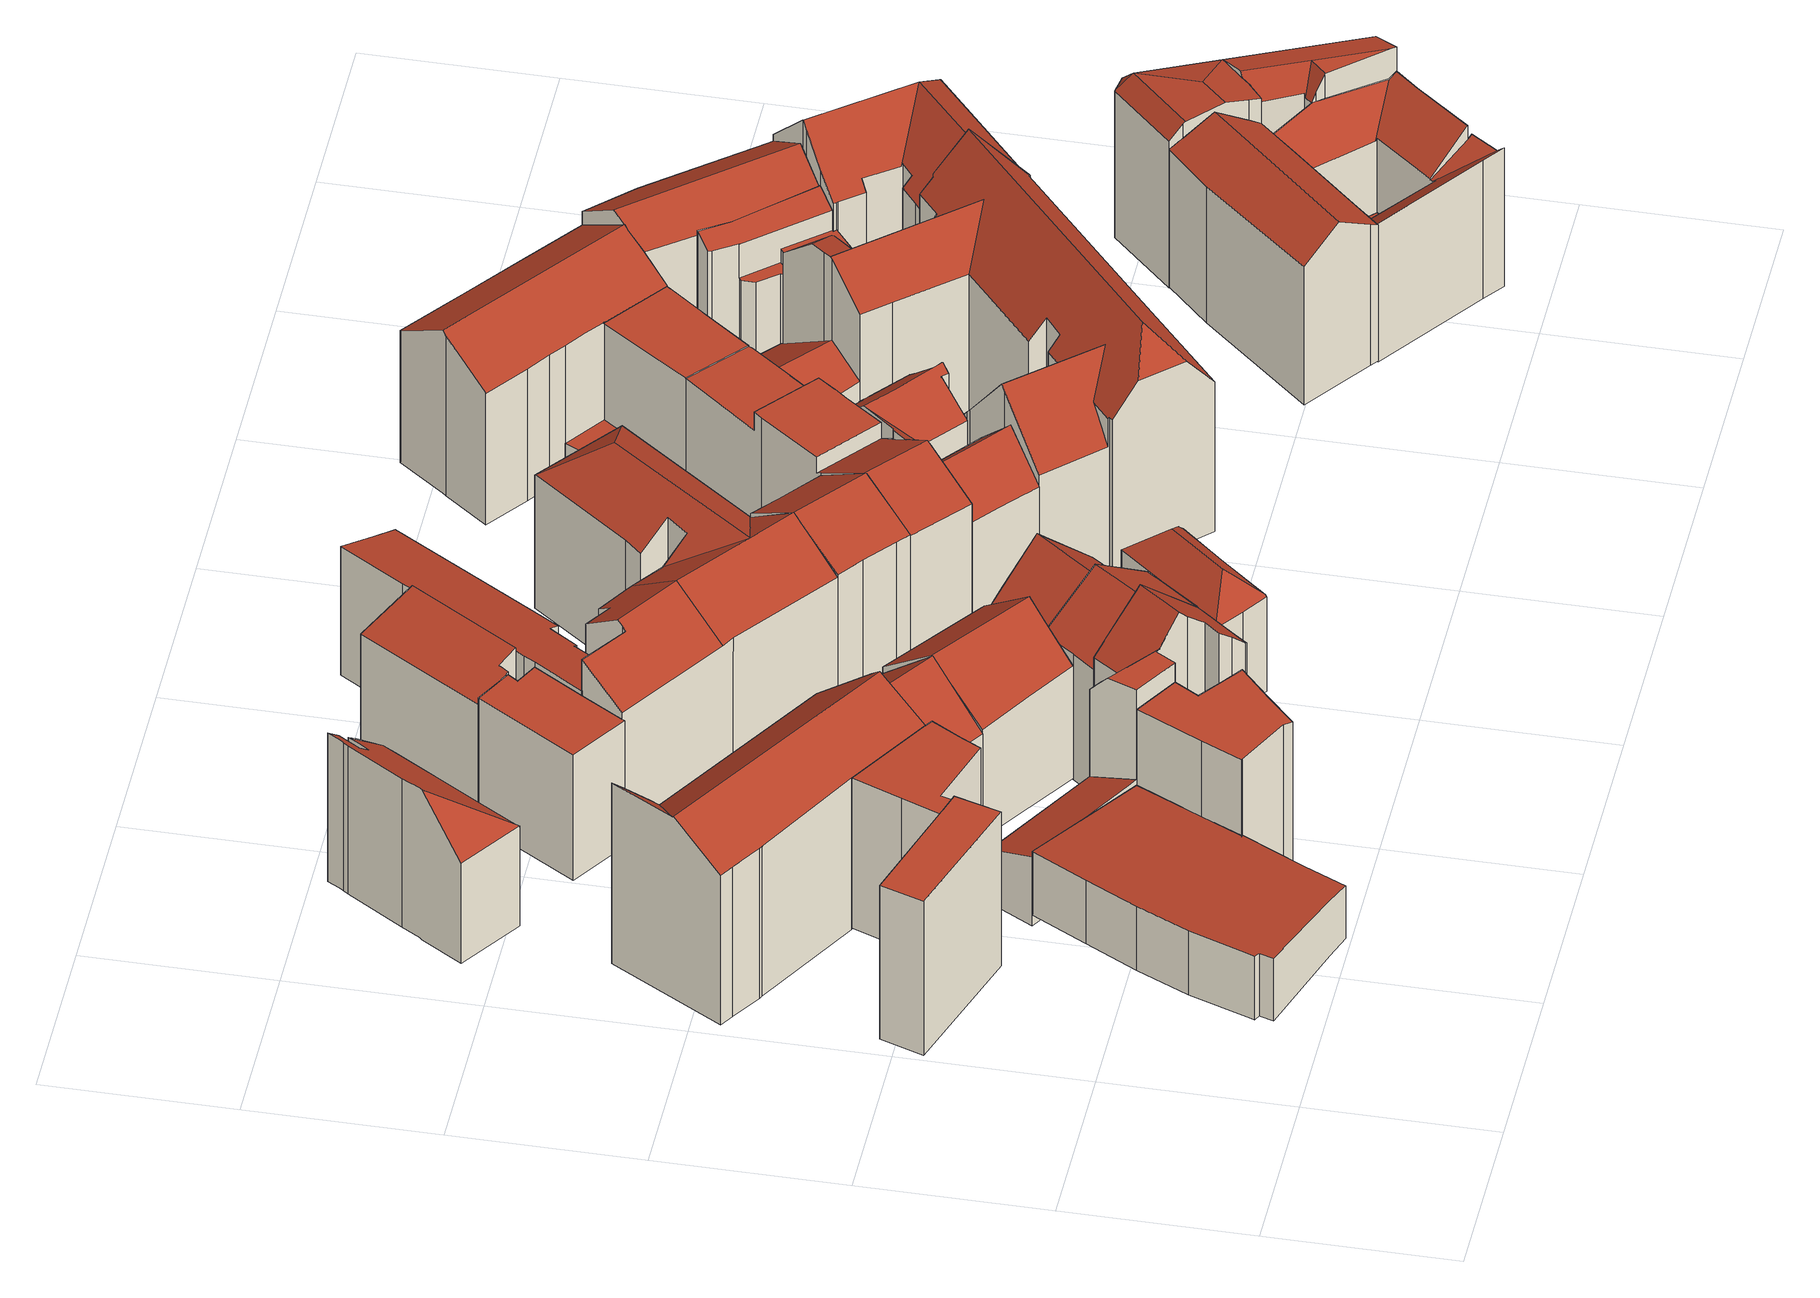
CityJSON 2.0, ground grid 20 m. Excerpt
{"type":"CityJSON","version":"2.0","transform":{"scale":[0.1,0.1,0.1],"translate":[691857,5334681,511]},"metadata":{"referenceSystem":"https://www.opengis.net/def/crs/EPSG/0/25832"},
"CityObjects":{
"building1":{"type":"Building","attributes":{"Gemeindeschluessel":"09162000","HoeheDach":"531.075","HoeheGrund":"512.001","Methode":"2000","NiedrigsteTraufeDesGebaeudes":"530.591","Geometrietyp2DReferenz":"3000","function":"31001_9998","roofType":"1000","measuredHeight":19.07},"geometry":[{"type":"MultiSurface","lod":"2","boundaries":[[[0,1,2,3]],[[4,5,6,7]],[[8,9,10,11]],[[12,13,14,15]],[[16,12,17,18]],[[18,17,19,20]],[[21,14,13,6,5]],[[22,21,5,4]],[[3,2,23,24]],[[11,10,1,0]],[[15,23,2,1,10,9,19,17,12]],[[7,6,13,12,16]],[[24,23,15,14,21,22]],[[20,19,9,8]],[[24,22,4,7,16,18,20,8,11,0,3]]],"semantics":{"surfaces":[{"type":"WallSurface"},{"type":"RoofSurface"},{"type":"GroundSurface"}],"values":[0,0,0,0,0,0,1,0,0,0,1,0,0,0,2]}}]},
"building2":{"type":"Building","attributes":{"Gemeindeschluessel":"09162000","HoeheDach":"521.385","HoeheGrund":"513.437","Methode":"2000","NiedrigsteTraufeDesGebaeudes":"519.898","Geometrietyp2DReferenz":"3000","function":"31001_9998","roofType":"1000","measuredHeight":7.95},"geometry":[{"type":"MultiSurface","lod":"2","boundaries":[[[25,26,27,28,29,30]],[[31,32,33,34,35,36,30,29,28,37,38,39,40,41,42]],[[43,31,42,44]],[[25,30,36,45]],[[45,36,35,46]],[[47,37,28,27]],[[42,41,40,48,49,44]],[[26,25,45,46,50,51,52,43,44,49,48,53,54,47,27]],[[54,38,37,47]],[[48,40,39,53]],[[51,50,34,33,32,52]],[[52,32,31,43]],[[53,39,38,54]],[[46,35,34,50]]],"semantics":{"surfaces":[{"type":"WallSurface"},{"type":"RoofSurface"},{"type":"GroundSurface"}],"values":[0,1,0,0,0,0,0,2,0,0,0,0,0,0]}}]},
"building3":{"type":"Building","attributes":{"Gemeindeschluessel":"09162000","HoeheDach":"534.400","HoeheGrund":"511.784","Methode":"2000","NiedrigsteTraufeDesGebaeudes":"527.343","Geometrietyp2DReferenz":"3000","function":"31001_1000","roofType":"3100","measuredHeight":22.62,"storeysAboveGround":5},"geometry":[{"type":"MultiSurface","lod":"2","boundaries":[[[55,9,19,56]],[[57,58,59,19,9,60,61,62]],[[56,19,59,63]],[[64,65,66,67,68]],[[69,66,65,70]],[[71,67,66,69]],[[63,59,58,72]],[[73,74,75,76]],[[60,75,74,64,68,61]],[[55,56,63,72,77,78,71,69,70,73,76]],[[55,76,75,60,9]],[[72,58,57,77]],[[73,70,65,64,74]],[[71,78,62,61,68,67]],[[77,57,62,78]]],"semantics":{"surfaces":[{"type":"WallSurface"},{"type":"RoofSurface"},{"type":"GroundSurface"}],"values":[0,1,0,1,0,0,0,0,1,2,0,0,0,0,0]}}]},
"building4":{"type":"Building","attributes":{"Gemeindeschluessel":"09162000","HoeheDach":"520.591","HoeheGrund":"512.020","Methode":"1000","NiedrigsteTraufeDesGebaeudes":"518.604","Geometrietyp2DReferenz":"3000","function":"31001_9998","roofType":"2100","measuredHeight":8.57,"storeysAboveGround":2},"geometry":[{"type":"MultiSurface","lod":"2","boundaries":[[[79,80,81,82,83,84]],[[85,86,87,88,89,90]],[[86,85,90,83,82,81]],[[89,84,83,90]],[[81,80,87,86]],[[88,87,80,79,84,89]]],"semantics":{"surfaces":[{"type":"WallSurface"},{"type":"GroundSurface"},{"type":"RoofSurface"}],"values":[0,0,1,0,0,2]}}]},
"building5":{"type":"Building","attributes":{"Gemeindeschluessel":"09162000","HoeheDach":"530.364","HoeheGrund":"511.810","Methode":"2000","NiedrigsteTraufeDesGebaeudes":"524.139","Geometrietyp2DReferenz":"3000","function":"31001_9998","roofType":"2100","measuredHeight":18.55,"storeysAboveGround":4},"geometry":[{"type":"MultiSurface","lod":"2","boundaries":[[[91,92,93,94,95]],[[96,97,98,99,100,101]],[[102,103,104,105]],[[106,107,108,109]],[[93,92,110,111,112,108,107,113,104,103,114,115,98,97,96,116,117,118,119]],[[109,108,112,120]],[[104,113,107,106,121,105]],[[93,119,94]],[[91,122,123,120,112,111,110,92]],[[124,117,116,125]],[[99,98,115,126]],[[102,127,126,115,114,103]],[[123,122,91,95,128,129,124,125,101,100,99,126,127,102,105,121,106,109,120]],[[125,116,96,101]],[[94,119,118,117,124,129,128,95]]],"semantics":{"surfaces":[{"type":"WallSurface"},{"type":"RoofSurface"},{"type":"GroundSurface"}],"values":[0,0,0,0,1,0,0,1,0,0,0,0,2,0,0]}}]},
"building6":{"type":"Building","attributes":{"Gemeindeschluessel":"09162000","HoeheDach":"529.290","HoeheGrund":"512.055","Methode":"2000","NiedrigsteTraufeDesGebaeudes":"529.290","Geometrietyp2DReferenz":"3000","function":"31001_9998","roofType":"1000","measuredHeight":17.23,"storeysAboveGround":5},"geometry":[{"type":"MultiSurface","lod":"2","boundaries":[[[130,131,132,86]],[[133,130,86,134,135,136,137,138,139,140,141]],[[140,142,143,141]],[[133,144,131,130]],[[138,145,146,139]],[[141,143,144,133]],[[136,147,148,137]],[[137,148,145,138]],[[86,132,149,134]],[[135,150,147,136]],[[134,149,150,135]],[[143,142,146,145,148,147,150,149,132,131,144]],[[139,146,142,140]]],"semantics":{"surfaces":[{"type":"WallSurface"},{"type":"GroundSurface"},{"type":"RoofSurface"}],"values":[0,1,0,0,0,0,0,0,0,0,0,2,0]}}]},
"building7":{"type":"Building","attributes":{"Gemeindeschluessel":"09162000","HoeheDach":"530.770","HoeheGrund":"511.794","Methode":"2000","NiedrigsteTraufeDesGebaeudes":"524.710","Geometrietyp2DReferenz":"3000","function":"31001_9998","roofType":"3100","measuredHeight":18.98,"storeysAboveGround":4},"geometry":[{"type":"MultiSurface","lod":"2","boundaries":[[[151,152,153,154,155,156]],[[157,158,159,160]],[[161,162,157,160,156,155]],[[73,76,161,155,154]],[[159,158,55,76,73,163,164,165]],[[163,153,152,164]],[[73,154,153,163]],[[161,76,55,162]],[[158,157,162,55]],[[151,165,164,152]],[[156,160,159,165,151]]],"semantics":{"surfaces":[{"type":"RoofSurface"},{"type":"WallSurface"},{"type":"GroundSurface"}],"values":[0,1,0,1,2,1,1,1,1,1,1]}}]},
"building8":{"type":"Building","attributes":{"Gemeindeschluessel":"09162000","HoeheDach":"527.320","HoeheGrund":"511.670","Methode":"2000","NiedrigsteTraufeDesGebaeudes":"527.320","Geometrietyp2DReferenz":"3000","function":"31001_9998","roofType":"1000","measuredHeight":15.65,"storeysAboveGround":4},"geometry":[{"type":"MultiSurface","lod":"2","boundaries":[[[166,167,168,169,170,171]],[[172,173,174,175]],[[176,177,178,179]],[[179,178,173,172]],[[180,181,182,167,166,171,176,179,172,175]],[[180,183,184,181]],[[175,174,183,180]],[[169,168,185,184,183,174,173,178,177,170]],[[171,170,177,176]],[[167,182,181,184,185,168]]],"semantics":{"surfaces":[{"type":"WallSurface"},{"type":"GroundSurface"},{"type":"RoofSurface"}],"values":[0,0,0,0,1,0,0,2,0,0]}}]},
"building9":{"type":"Building","attributes":{"Gemeindeschluessel":"09162000","HoeheDach":"534.470","HoeheGrund":"512.070","Methode":"2000","NiedrigsteTraufeDesGebaeudes":"527.506","Geometrietyp2DReferenz":"3000","function":"31001_9998","roofType":"3100","measuredHeight":22.4,"storeysAboveGround":5},"geometry":[{"type":"MultiSurface","lod":"2","boundaries":[[[186,187,188,189]],[[190,191,192,193]],[[194,195,196,197,192,191,198,199,200]],[[201,202,203,204,194,205,206]],[[200,205,194]],[[207,208,209,196,195,204,203]],[[204,195,194]],[[210,211,212,201,206]],[[213,214,211,210]],[[215,198,191,190]],[[215,214,213,216,199,198]],[[217,218,219,220]],[[186,189,221,222,223,219,218,224,225,197,196,209]],[[207,203,202,226]],[[227,224,218,217]],[[228,225,224,227]],[[225,228,193,192,197]],[[187,208,207,226,212,211,214,215,190,193,228,227,217,220,229,230,231,188]],[[230,222,221,231]],[[201,212,226,202]],[[220,219,223,229]],[[199,216,205,200]],[[187,186,209,208]],[[231,221,189,188]],[[213,210,206,205,216]],[[229,223,222,230]]],"semantics":{"surfaces":[{"type":"WallSurface"},{"type":"RoofSurface"},{"type":"GroundSurface"}],"values":[0,0,1,1,0,0,0,0,0,0,0,0,1,0,0,0,0,2,0,0,0,0,0,0,1,0]}}]},
"building10":{"type":"Building","attributes":{"Gemeindeschluessel":"09162000","HoeheDach":"530.763","HoeheGrund":"511.910","Methode":"1000","NiedrigsteTraufeDesGebaeudes":"525.420","Geometrietyp2DReferenz":"3000","function":"31001_9998","roofType":"3100","measuredHeight":18.85,"storeysAboveGround":4},"geometry":[{"type":"MultiSurface","lod":"2","boundaries":[[[232,233,234,235]],[[236,237,238,239,240,241]],[[235,234,238,237]],[[242,243,244,245,246,247,248]],[[246,245,249,250,251,247]],[[239,238,234,233,242,248,252,240]],[[232,253,254,244,243,242,233]],[[240,252,248,247,251,255,256,241]],[[249,245,244,254]],[[253,232,235,237,236,241,256,255,251,250,249,254]]],"semantics":{"surfaces":[{"type":"WallSurface"},{"type":"RoofSurface"},{"type":"GroundSurface"}],"values":[0,0,0,1,0,1,0,0,0,2]}}]},
"building11":{"type":"Building","attributes":{"Gemeindeschluessel":"09162000","HoeheDach":"532.234","HoeheGrund":"511.800","Methode":"1000","NiedrigsteTraufeDesGebaeudes":"527.339","Geometrietyp2DReferenz":"3000","function":"31001_9998","roofType":"3100","measuredHeight":20.43,"storeysAboveGround":5},"geometry":[{"type":"MultiSurface","lod":"2","boundaries":[[[257,258,259,260,261,262]],[[263,264,265,266]],[[267,268,269,270,258,257,262,271,263,266,272,273]],[[269,274,224,270]],[[275,276,273,272,266,265]],[[270,224,259,258]],[[273,277,278,267]],[[262,261,279,271]],[[261,260,275,265,264,279]],[[276,277,273]],[[259,224,274,280,278,277,276,275,260]],[[271,279,264,263]],[[269,268,267,278,280,274]]],"semantics":{"surfaces":[{"type":"WallSurface"},{"type":"GroundSurface"},{"type":"RoofSurface"}],"values":[0,0,1,0,0,0,0,0,2,0,2,0,0]}}]},
"building12":{"type":"Building","attributes":{"Gemeindeschluessel":"09162000","HoeheDach":"528.271","HoeheGrund":"511.720","Methode":"1000","NiedrigsteTraufeDesGebaeudes":"526.532","Geometrietyp2DReferenz":"3000","function":"31001_9998","roofType":"2100","measuredHeight":16.55,"storeysAboveGround":4},"geometry":[{"type":"MultiSurface","lod":"2","boundaries":[[[281,282,283,284]],[[285,286,287,288]],[[281,284,179,289,176,290,285,288]],[[291,292,283,282,287,286,293,294]],[[289,179,292,291,294,176]],[[294,293,286,285,290,176]],[[288,287,282,281]],[[284,283,292,179]]],"semantics":{"surfaces":[{"type":"WallSurface"},{"type":"GroundSurface"},{"type":"RoofSurface"}],"values":[0,0,1,2,0,0,0,0]}}]},
"building13":{"type":"Building","attributes":{"Gemeindeschluessel":"09162000","HoeheDach":"530.887","HoeheGrund":"511.970","Methode":"1000","NiedrigsteTraufeDesGebaeudes":"524.421","Geometrietyp2DReferenz":"3000","function":"31001_9998","roofType":"3100","measuredHeight":18.92,"storeysAboveGround":4},"geometry":[{"type":"MultiSurface","lod":"2","boundaries":[[[295,296,297,298,299,300,301,302,303]],[[304,305,306,307,308,309,310]],[[309,308,307,300,299,298]],[[306,305,302,301,300,307]],[[303,311,312,295]],[[312,313,295]],[[297,310,309,298]],[[311,303,302,305]],[[313,312,311,305,304]],[[296,295,313,304,310,297]]],"semantics":{"surfaces":[{"type":"GroundSurface"},{"type":"RoofSurface"},{"type":"WallSurface"}],"values":[0,1,2,2,2,2,2,2,1,2]}}]},
"building14":{"type":"Building","attributes":{"Gemeindeschluessel":"09162000","HoeheDach":"527.939","HoeheGrund":"511.890","Methode":"1000","NiedrigsteTraufeDesGebaeudes":"525.513","Geometrietyp2DReferenz":"3000","function":"31001_9998","roofType":"2100","measuredHeight":16.05,"storeysAboveGround":4},"geometry":[{"type":"MultiSurface","lod":"2","boundaries":[[[314,315,316,317]],[[318,319,320,316,315,321,322,323,324,325,326,327,328,329,330,331]],[[332,325,324,333]],[[334,329,328,335]],[[336,323,322,337]],[[338,326,325,332]],[[339,340,334,335,341,338,332,333,336,337,342,314,317,343,344,345]],[[317,316,320,343]],[[340,330,329,334]],[[344,319,318,345]],[[335,328,327,341]],[[345,318,331,339]],[[337,322,321,342]],[[333,324,323,336]],[[343,320,319,344]],[[341,327,326,338]],[[342,321,315,314]],[[339,331,330,340]]],"semantics":{"surfaces":[{"type":"WallSurface"},{"type":"RoofSurface"},{"type":"GroundSurface"}],"values":[0,1,0,0,0,0,2,0,0,0,0,0,0,0,0,0,0,0]}}]},
"building15":{"type":"Building","attributes":{"Gemeindeschluessel":"09162000","HoeheDach":"532.470","HoeheGrund":"511.715","Methode":"2000","NiedrigsteTraufeDesGebaeudes":"528.078","Geometrietyp2DReferenz":"3000","function":"31001_9998","roofType":"3100","measuredHeight":20.75,"storeysAboveGround":5},"geometry":[{"type":"MultiSurface","lod":"2","boundaries":[[[346,347,348,349]],[[350,351,352,353,354]],[[355,348,347,356]],[[357,358,359,181,180,360,351,350,361,362,363,364,365,366,367,355,356]],[[358,368,369,359]],[[365,370,371,366]],[[370,365,364,372]],[[181,359,369,373,374]],[[181,374,375,180]],[[376,377,378,379]],[[366,371,380,367]],[[355,367,380,349,348]],[[381,382,357,356,347]],[[361,383,384,362]],[[379,381,347,346]],[[385,382,381,379]],[[379,346,349,380,371,370,372,376]],[[350,354,383,361]],[[376,372,364,363,386,377]],[[360,387,352,351]],[[368,385,379,378,373,369]],[[378,377,386,384,383,354,353]],[[180,375,387,360]],[[373,378,353,352,387,375,374]],[[362,384,386,363]],[[358,357,382,385,368]]],"semantics":{"surfaces":[{"type":"RoofSurface"},{"type":"WallSurface"},{"type":"GroundSurface"}],"values":[0,1,1,2,1,1,1,1,1,0,1,1,1,1,0,0,0,1,1,1,0,0,1,0,1,1]}}]},
"building16":{"type":"Building","attributes":{"Gemeindeschluessel":"09162000","HoeheDach":"526.694","HoeheGrund":"512.110","Methode":"1000","NiedrigsteTraufeDesGebaeudes":"522.970","Geometrietyp2DReferenz":"3000","function":"31001_1000","roofType":"3200","measuredHeight":14.58,"storeysAboveGround":4},"geometry":[{"type":"MultiSurface","lod":"2","boundaries":[[[388,389,390,391]],[[392,393,394,395,396,397,398,399]],[[389,399,398,400,401,402,390]],[[398,397,396,403,404,405,400]],[[404,403,396,395,406,407,408]],[[390,402,401,408,407,409,391]],[[400,405,408,401]],[[394,393,392,388,391,409,407,406,395]],[[405,404,408]],[[392,399,389,388]]],"semantics":{"surfaces":[{"type":"WallSurface"},{"type":"RoofSurface"},{"type":"GroundSurface"}],"values":[0,0,1,1,0,0,1,2,1,0]}}]},
"building17":{"type":"Building","attributes":{"Gemeindeschluessel":"09162000","HoeheDach":"532.517","HoeheGrund":"511.800","Methode":"1000","NiedrigsteTraufeDesGebaeudes":"528.532","Geometrietyp2DReferenz":"3000","function":"31001_9998","roofType":"3100","measuredHeight":20.72,"storeysAboveGround":5},"geometry":[{"type":"MultiSurface","lod":"2","boundaries":[[[410,411,385,412,413,414,415,416]],[[417,418,419,412,385]],[[420,421,422,423,417,385,411,410]],[[424,423,422,425]],[[426,419,418,427]],[[424,428,427,418,417,423]],[[429,421,420,430]],[[428,424,425,429,430,416,415,414,413,426,427]],[[413,412,419,426]],[[425,422,421,429]],[[430,420,410,416]]],"semantics":{"surfaces":[{"type":"WallSurface"},{"type":"RoofSurface"},{"type":"GroundSurface"}],"values":[0,1,1,0,0,0,0,2,0,0,0]}}]},
"building18":{"type":"Building","attributes":{"Gemeindeschluessel":"09162000","HoeheDach":"530.705","HoeheGrund":"511.950","Methode":"2000","NiedrigsteTraufeDesGebaeudes":"516.350","Geometrietyp2DReferenz":"3000","function":"31001_9998","roofType":"3100","measuredHeight":18.75,"storeysAboveGround":4},"geometry":[{"type":"MultiSurface","lod":"2","boundaries":[[[431,432,433,434]],[[435,436,437,438,439,440,441]],[[442,443,444,445]],[[446,447,448,449]],[[450,451,452,453,454,455]],[[434,456,457,458,459,460,431]],[[461,462,441,440,463,464,465,466]],[[450,455,467,468]],[[469,454,453,470,471,472,473,474,475,476,444,443,477,478]],[[479,480,481,452,451,450,468,482,483,484,437,436,435,485,486,487,488,489,490,491,492,493,494,495,496,497,442,445,498,499,500,501]],[[447,502,503,467,455,454,469,478,448]],[[504,448,478,433,432,505,506]],[[507,463,440,439]],[[447,446,438,437,484,483,502]],[[508,486,485,435,441,462]],[[494,460,459,495]],[[481,470,453,452]],[[468,467,503,482]],[[495,459,458,496]],[[500,474,473,501]],[[509,508,462,461,466,510]],[[510,466,465,490,489,488]],[[487,486,508,509,510,488]],[[476,475,499,498,445,444]],[[449,448,504,463,507]],[[439,438,446,449,507]],[[481,480,479,472,471,470]],[[433,478,477,457,456,434]],[[443,442,497,496,458,457,477]],[[463,504,506,464]],[[499,475,474,500]],[[482,503,502,483]],[[465,464,506,505,432,431,460,494,493,492,491,490]],[[501,473,472,479]]],"semantics":{"surfaces":[{"type":"WallSurface"},{"type":"RoofSurface"},{"type":"GroundSurface"}],"values":[0,0,0,0,0,1,1,0,1,2,1,1,0,0,0,0,0,0,0,0,1,0,0,0,0,1,0,0,0,0,0,0,0,0]}}]},
"building19":{"type":"Building","attributes":{"Gemeindeschluessel":"09162000","HoeheDach":"532.310","HoeheGrund":"511.960","Methode":"2000","NiedrigsteTraufeDesGebaeudes":"528.077","Geometrietyp2DReferenz":"3000","function":"31001_9998","roofType":"3100","measuredHeight":20.35,"storeysAboveGround":5},"geometry":[{"type":"MultiSurface","lod":"2","boundaries":[[[511,512,513,514,515,516]],[[517,518,519,520,521,522,523]],[[524,525,526,527,528,529]],[[530,531,523,522,532,533,534]],[[535,530,534,536]],[[537,538,539,540,513,512]],[[541,519,518,517,542,543,539,538,537,544,545,546,547,548,549,550,551,528,527,526]],[[521,520,552,525,524,529,553]],[[537,512,511,544]],[[513,540,535,536,554,514]],[[517,523,531,542]],[[539,543,542,531,530,535,540]],[[526,525,552,541]],[[553,532,522,521]],[[545,516,515,546]],[[541,552,520,519]],[[554,536,534,533,550,549,548]],[[544,511,516,545]],[[533,532,553,529,528,551,550]],[[515,514,554,548,547,546]]],"semantics":{"surfaces":[{"type":"RoofSurface"},{"type":"WallSurface"},{"type":"GroundSurface"}],"values":[0,1,1,0,1,1,2,0,1,0,1,1,1,1,1,1,1,1,1,1]}}]},
"building20":{"type":"Building","attributes":{"Gemeindeschluessel":"09162000","HoeheDach":"514.905","HoeheGrund":"511.990","Methode":"1000","NiedrigsteTraufeDesGebaeudes":"514.905","Geometrietyp2DReferenz":"3000","function":"31001_2000","roofType":"1000","measuredHeight":2.92},"geometry":[{"type":"MultiSurface","lod":"2","boundaries":[[[555,556,557,558]],[[559,560,556,555]],[[561,562,558,557,563,564]],[[565,566,560,559]],[[567,561,564,568,569,570]],[[562,561,567,570,571,572,573,565,559,555,558]],[[574,569,568,564,563,557,556,560,566,575,576]],[[571,574,576,572]],[[571,570,569,574]],[[576,575,566,565,573,572]]],"semantics":{"surfaces":[{"type":"WallSurface"},{"type":"GroundSurface"},{"type":"RoofSurface"}],"values":[0,0,0,0,0,1,2,0,0,0]}}]},
"building21":{"type":"Building","attributes":{"Gemeindeschluessel":"09162000","HoeheDach":"516.185","HoeheGrund":"512.090","Methode":"1000","NiedrigsteTraufeDesGebaeudes":"516.185","Geometrietyp2DReferenz":"3000","function":"31001_9998","roofType":"1000","measuredHeight":4.09,"storeysAboveGround":1},"geometry":[{"type":"MultiSurface","lod":"2","boundaries":[[[577,578,579,580,581,582]],[[578,577,582,583,584,585,586]],[[578,586,587,579]],[[588,587,586,585,584,589]],[[581,590,589,584,583,582]],[[580,579,587,588,589,590,581]]],"semantics":{"surfaces":[{"type":"WallSurface"},{"type":"GroundSurface"},{"type":"RoofSurface"}],"values":[0,1,0,0,0,2]}}]},
"building22":{"type":"Building","attributes":{"name":"Polizeiinspektion 11 München - Altstadt","Gemeindeschluessel":"09162000","HoeheDach":"538.110","HoeheGrund":"512.070","Methode":"2000","NiedrigsteTraufeDesGebaeudes":"526.197","Geometrietyp2DReferenz":"3000","function":"31001_3071","roofType":"3300","measuredHeight":26.04},"geometry":[{"type":"MultiSurface","lod":"2","boundaries":[[[591,592,593]],[[594,595,596,597,598,599,600,601,602,603,604,605,606,607,608,609,610,611,612,613,614,615,616,617,618,619,620,621,622,623,624,625,626]],[[627,628,629,630,631,632]],[[596,595,633,634,635,636]],[[615,614,637,638,639]],[[640,641,619,618,642,643]],[[620,619,641,644]],[[610,609,645,627]],[[600,599,646,647,648]],[[604,649,650,605]],[[598,651,646,599]],[[652,653,654,655,656,657,658,634,633]],[[617,659,642,618]],[[594,652,633,595]],[[598,597,660,661,662,651]],[[623,656,655,624]],[[621,663,664,622]],[[657,664,663,644,641,640,628,627,645,665,666,592,591,667,668,661,660,636,635,658]],[[617,616,669,670,659]],[[603,671,649,604]],[[670,669,639,638]],[[607,606,672,593,592,666]],[[662,661,668]],[[611,632,631,612]],[[634,658,635]],[[667,647,646,651,662,668]],[[650,672,606,605]],[[652,594,626,653]],[[673,674,602,601]],[[615,639,669,616]],[[620,644,663,621]],[[600,648,673,601]],[[596,636,660,597]],[[629,628,640,643,675]],[[625,654,653,626]],[[643,642,659,670,638,637,675]],[[612,631,630,613]],[[608,607,666,665]],[[614,613,630,629,675,637]],[[602,674,671,603]],[[627,632,611,610]],[[623,622,664,657,656]],[[608,665,645,609]],[[624,655,654,625]],[[667,591,593,672,650,649,671,674,673,648,647]]],"semantics":{"surfaces":[{"type":"WallSurface"},{"type":"GroundSurface"},{"type":"RoofSurface"}],"values":[0,1,2,0,0,0,0,0,0,0,0,2,0,0,0,0,0,2,0,0,2,0,0,0,2,2,0,0,0,0,0,0,0,2,0,2,0,0,0,0,0,0,0,0,2]}}]},
"building23":{"type":"Building","attributes":{"Gemeindeschluessel":"09162000","HoeheDach":"524.963","HoeheGrund":"511.720","Methode":"2000","NiedrigsteTraufeDesGebaeudes":"519.530","Geometrietyp2DReferenz":"3000","function":"31001_9998","roofType":"3100","measuredHeight":13.24,"storeysAboveGround":3},"geometry":[{"type":"MultiSurface","lod":"2","boundaries":[[[676,677,678,679]],[[680,681,682,683]],[[684,685,686,687,688,689,690]],[[691,692,693,694]],[[687,695,696,682,681,697,693,692,698,678,677,688]],[[694,693,697,699]],[[700,701,683,682,696,695]],[[702,700,695,687,686]],[[683,701,700,702,703,704,705,706,707,676,679,708,691,694,699,680]],[[704,703,685,684,690,705]],[[702,686,685,703]],[[699,697,681,680]],[[678,698,692,691,708,679]],[[690,689,688,677,676,707,706,705]]],"semantics":{"surfaces":[{"type":"WallSurface"},{"type":"RoofSurface"},{"type":"GroundSurface"}],"values":[0,0,1,0,1,0,0,0,2,0,0,0,0,0]}}]},
"building24":{"type":"Building","attributes":{"Gemeindeschluessel":"09162000","HoeheDach":"532.062","HoeheGrund":"511.850","Methode":"1000","NiedrigsteTraufeDesGebaeudes":"528.165","Geometrietyp2DReferenz":"3000","function":"31001_9998","roofType":"3100","measuredHeight":20.21,"storeysAboveGround":5},"geometry":[{"type":"MultiSurface","lod":"2","boundaries":[[[709,710,711,712,713,714,715,716,717,718]],[[719,720,721,722]],[[723,724,722,721,725,726,727]],[[728,717,716,729]],[[730,731,732,733]],[[732,734,735,736,737,733]],[[738,739,740,741]],[[735,718,717,728,742,736]],[[743,744,745,746,747,748,739,738]],[[719,749,750,711,710,720]],[[751,713,712,752]],[[753,754,755,756]],[[741,740,731,730]],[[756,755,757,758]],[[731,740,739,748,747,746,759,725,721,720,710,709,718,735,734,732]],[[750,749,719,722,724,723,753,756,758,760,745,744,743,738,741,730,733,737,736,742,728,729,761,762,751,752]],[[726,725,759,763]],[[755,754,727,726,763,757]],[[723,727,754,753]],[[757,763,759,746,745,760,758]],[[752,712,711,750]],[[715,714,713,751,762,761,729,716]]],"semantics":{"surfaces":[{"type":"RoofSurface"},{"type":"WallSurface"},{"type":"GroundSurface"}],"values":[0,1,1,1,1,1,1,1,1,1,1,1,1,1,0,2,1,0,1,1,1,1]}}]},
"building25":{"type":"Building","attributes":{"Gemeindeschluessel":"09162000","HoeheDach":"515.530","HoeheGrund":"512.170","Methode":"2000","NiedrigsteTraufeDesGebaeudes":"515.530","Geometrietyp2DReferenz":"3000","function":"31001_2000","roofType":"1000","measuredHeight":3.36},"geometry":[{"type":"MultiSurface","lod":"2","boundaries":[[[764,765,766,767]],[[768,769,770,771]],[[771,770,765,764]],[[767,766,772,773]],[[774,775,769,768]],[[775,776,772,766,765,770,769]],[[768,771,764,767,773,777,774]],[[777,776,775,774]],[[773,772,776,777]]],"semantics":{"surfaces":[{"type":"WallSurface"},{"type":"RoofSurface"},{"type":"GroundSurface"}],"values":[0,0,0,0,0,1,2,0,0]}}]},
"building26":{"type":"Building","attributes":{"Gemeindeschluessel":"09162000","HoeheDach":"516.302","HoeheGrund":"511.800","Methode":"1000","NiedrigsteTraufeDesGebaeudes":"514.959","Geometrietyp2DReferenz":"3000","function":"31001_2000","roofType":"2100","measuredHeight":4.5},"geometry":[{"type":"MultiSurface","lod":"2","boundaries":[[[778,779,780,781]],[[782,783,784,780,779,785,786,787,788,789]],[[778,781,790,791,792,793,794,795,796,797]],[[786,785,797,796,795,787]],[[781,780,784,790]],[[789,788,787,795,794,793]],[[797,785,779,778]],[[792,791,790,784,783,782,789,793]]],"semantics":{"surfaces":[{"type":"WallSurface"},{"type":"RoofSurface"},{"type":"GroundSurface"}],"values":[0,1,2,0,0,0,0,0]}}]},
"building27":{"type":"Building","attributes":{"Gemeindeschluessel":"09162000","HoeheDach":"530.680","HoeheGrund":"511.831","Methode":"2000","NiedrigsteTraufeDesGebaeudes":"525.120","Geometrietyp2DReferenz":"3000","function":"31001_9998","roofType":"2100","measuredHeight":18.85,"storeysAboveGround":1},"geometry":[{"type":"MultiSurface","lod":"2","boundaries":[[[798,781,799,800]],[[801,802,803,804]],[[799,805,806,807,808,800]],[[809,810,811,812,803,802,813,814,815,816]],[[817,810,809,818]],[[819,815,814,820]],[[818,809,816,821]],[[822,823,815,819,824]],[[825,826,797,827]],[[821,816,815,823]],[[778,828,827,797]],[[808,807,820,814,813,829]],[[801,830,831,829,813,802]],[[832,812,811,833]],[[801,804,832,833,817,818,821,823,822,834,805,799,781,778,797,826,830]],[[834,835,806,805]],[[804,803,812,832]],[[825,827,828,798,800,808,829,831]],[[781,798,828,778]],[[826,825,831,830]],[[822,824,835,834]],[[833,811,810,817]],[[835,824,819,820,807,806]]],"semantics":{"surfaces":[{"type":"WallSurface"},{"type":"RoofSurface"},{"type":"GroundSurface"}],"values":[0,0,0,1,0,0,0,0,0,0,0,0,0,0,2,0,0,1,0,0,0,0,1]}}]},
"building28":{"type":"Building","attributes":{"Gemeindeschluessel":"09162000","HoeheDach":"532.090","HoeheGrund":"511.990","Methode":"2000","NiedrigsteTraufeDesGebaeudes":"528.879","Geometrietyp2DReferenz":"3000","function":"31001_9998","roofType":"3100","measuredHeight":20.1,"storeysAboveGround":5},"geometry":[{"type":"MultiSurface","lod":"2","boundaries":[[[836,837,838,839,840,841]],[[838,842,843,844,845,846,847,848,839]],[[849,850,851,852,837,836,841,853,854,855,856,857,858]],[[848,847,857,856,855,859]],[[852,842,838,837]],[[857,847,846,858]],[[849,845,844,850]],[[839,848,859,860,861,840]],[[850,844,843,851]],[[854,860,859,855]],[[841,840,861,853]],[[851,843,842,852]],[[853,861,860,854]],[[858,846,845,849]]],"semantics":{"surfaces":[{"type":"WallSurface"},{"type":"RoofSurface"},{"type":"GroundSurface"}],"values":[0,1,2,0,0,0,0,1,0,0,0,0,0,0]}}]},
"building29":{"type":"Building","attributes":{"Gemeindeschluessel":"09162000","HoeheDach":"532.982","HoeheGrund":"511.890","Methode":"2000","NiedrigsteTraufeDesGebaeudes":"528.908","Geometrietyp2DReferenz":"3000","function":"31001_9998","roofType":"3100","measuredHeight":21.09,"storeysAboveGround":4},"geometry":[{"type":"MultiSurface","lod":"2","boundaries":[[[862,863,864,865,866,867]],[[868,869,870,722]],[[871,872,873,874]],[[864,875,876,877,878,879,880,865]],[[881,882,869,868]],[[883,884,885,752,886,750]],[[722,870,887,719]],[[869,882,867,866,865,880,879,884,883,887,870]],[[752,885,872,871]],[[862,867,882,881]],[[879,878,873,872,885,884]],[[874,873,878,877]],[[719,887,883,750]],[[876,875,864,863,862,881,868,722,719,750,886,752,871,874,877]]],"semantics":{"surfaces":[{"type":"WallSurface"},{"type":"RoofSurface"},{"type":"GroundSurface"}],"values":[0,0,0,0,0,0,0,1,0,0,1,0,0,2]}}]},
"building30":{"type":"Building","attributes":{"Gemeindeschluessel":"09162000","HoeheDach":"516.505","HoeheGrund":"512.110","Methode":"1000","NiedrigsteTraufeDesGebaeudes":"516.505","Geometrietyp2DReferenz":"3000","function":"31001_9998","roofType":"1000","measuredHeight":4.39,"storeysAboveGround":1},"geometry":[{"type":"MultiSurface","lod":"2","boundaries":[[[888,889,890,891,892,893,894,895]],[[889,888,895,896,897,898]],[[890,889,898,899,900,891]],[[900,901,902,893,892,891]],[[903,896,895,894,893,902]],[[899,898,897,896,903,902,901,900]]],"semantics":{"surfaces":[{"type":"GroundSurface"},{"type":"WallSurface"},{"type":"RoofSurface"}],"values":[0,1,1,1,1,2]}}]},
"building31":{"type":"Building","attributes":{"Gemeindeschluessel":"09162000","HoeheDach":"529.609","HoeheGrund":"511.921","Methode":"2000","NiedrigsteTraufeDesGebaeudes":"525.510","Geometrietyp2DReferenz":"3000","function":"31001_9998","roofType":"2100","measuredHeight":17.69,"storeysAboveGround":4},"geometry":[{"type":"MultiSurface","lod":"2","boundaries":[[[904,905,906,907,908,909,910]],[[911,912,904,910,913,914,915]],[[916,917,918,919,920]],[[921,922,918,917]],[[921,923,924,925,922]],[[926,927,928,929]],[[916,930,931,932,933,934,912,911,926,929,935,936,923,921,917]],[[931,908,907,932]],[[931,930,937,909,908]],[[920,919,914,913]],[[936,938,924,923]],[[929,928,939,935]],[[919,918,922,925,940,915,914]],[[916,920,937,930]],[[909,937,920,913,910]],[[906,933,932,907]],[[940,925,924,938,939,928,927]],[[904,912,934,905]],[[933,906,905,934]],[[926,911,915,940,927]],[[935,939,938,936]]],"semantics":{"surfaces":[{"type":"RoofSurface"},{"type":"WallSurface"},{"type":"GroundSurface"}],"values":[0,1,1,1,1,1,2,1,1,1,1,1,0,1,0,1,0,1,1,1,1]}}]},
"building32":{"type":"Building","attributes":{"Gemeindeschluessel":"09162000","HoeheDach":"536.300","HoeheGrund":"512.181","Methode":"2000","NiedrigsteTraufeDesGebaeudes":"530.060","Geometrietyp2DReferenz":"3000","function":"31001_9998","roofType":"3100","measuredHeight":24.12,"storeysAboveGround":5},"geometry":[{"type":"MultiSurface","lod":"2","boundaries":[[[941,942,943,944]],[[945,946,947,948]],[[949,950,951,952]],[[953,954,955,956]],[[957,958,959,960]],[[961,962,954,953]],[[963,964,965,966]],[[967,968,969,970,965,964,971,972,973,974]],[[968,975,955,954,962,976,977,959,958,969]],[[970,978,966,965]],[[979,972,971,980]],[[950,949,981,982]],[[941,944,983,984,979,980,963,966,978,957,960,985,986,961,953,956,945,948,951,950,982]],[[945,956,955,975,946]],[[984,973,972,979]],[[985,977,976,986]],[[983,944,943,967,974]],[[958,957,978,970,969]],[[986,976,962,961]],[[983,974,973,984]],[[942,941,982,981]],[[960,959,977,985]],[[967,943,942,981,949,968]],[[980,971,964,963]],[[948,947,952,951]],[[968,949,952,947,946,975]]],"semantics":{"surfaces":[{"type":"WallSurface"},{"type":"RoofSurface"},{"type":"GroundSurface"}],"values":[0,0,0,0,0,0,0,1,1,0,0,0,2,0,0,0,0,0,0,0,0,0,1,0,0,1]}}]},
"building33":{"type":"Building","attributes":{"Gemeindeschluessel":"09162000","HoeheDach":"532.850","HoeheGrund":"511.921","Methode":"2000","NiedrigsteTraufeDesGebaeudes":"529.498","Geometrietyp2DReferenz":"3000","function":"31001_9998","roofType":"3200","measuredHeight":20.93,"storeysAboveGround":5},"geometry":[{"type":"MultiSurface","lod":"2","boundaries":[[[987,988,989,990]],[[923,991,992,936]],[[993,988,987,994,995,996,997,998]],[[999,1000,994,987,990,1001]],[[923,921,1002,1003,1004,991]],[[1005,1003,1002,1006,993,1007]],[[993,998,1007]],[[1008,1009,1010,1011,997,996]],[[921,1012,1013,1006,1002]],[[993,1006,1013,1014,1015,989]],[[999,1001,1016,1017]],[[1003,1005,1004]],[[993,989,988]],[[992,991,1004,1005,1018,1019]],[[936,992,1019,935]],[[1009,935,1019,1018,1010]],[[998,997,1011]],[[1020,1021,1022,1015]],[[921,923,936,935,1009,1008,1023,1000,999,1017,1021,1020,1024,1012]],[[1010,1018,1005,1007,998,1011]],[[989,1015,1022]],[[1001,990,989,1022,1016]],[[1020,1015,1014,1024]],[[1008,996,995,1023]],[[1023,995,994,1000]],[[1017,1016,1022,1021]],[[1024,1014,1013,1012]]],"semantics":{"surfaces":[{"type":"RoofSurface"},{"type":"WallSurface"},{"type":"GroundSurface"}],"values":[0,1,0,1,1,0,1,1,1,0,1,0,0,0,1,1,1,1,2,0,0,0,1,1,1,1,1]}}]}
},
"vertices":[
[263,384,10],[263,384,196],[251,362,196],[251,362,10],[5,370,10],[5,370,201],[21,416,201],[21,416,10],[274,421,10],[274,421,196],[282,416,196],[282,416,10],[144,379,196],[144,379,201],[168,372,201],[168,372,196],[144,379,10],[161,422,196],[161,422,10],[182,475,196],[182,475,10],[153,323,201],[153,323,10],[172,386,196],[172,386,10],
[297,115,24],[318,159,24],[353,229,24],[353,229,89],[318,159,89],[297,115,89],[109,61,102],[104,46,102],[212,12,92],[241,2,89],[263,48,89],[298,115,89],[218,305,103],[185,246,103],[154,190,104],[127,134,104],[105,72,103],[102,64,103],[109,61,24],[102,64,24],[298,115,24],[263,48,24],[218,305,24],[127,134,24],[105,72,24],[241,2,24],[212,12,24],[104,46,24],[154,190,24],[185,246,24],
[274,421,8],[182,475,8],[30,562,194],[62,542,194],[66,540,194],[301,471,234],[46,623,234],[15,571,194],[66,540,8],[146,657,163],[135,664,177],[102,683,215],[87,692,232],[47,624,232],[102,683,8],[135,664,8],[87,692,8],[62,542,8],[338,540,8],[338,540,166],[306,480,226],[306,480,8],[30,562,8],[15,571,8],
[255,347,76],[372,279,77],[372,279,10],[255,347,10],[245,352,10],[245,352,76],[345,233,10],[353,229,10],[353,229,96],[345,233,96],[218,305,96],[218,305,10],
[126,790,8],[126,790,131],[126,790,132],[59,834,132],[59,834,8],[146,967,192],[149,971,192],[157,984,192],[157,984,8],[149,971,8],[146,967,8],[155,953,8],[155,953,180],[166,946,170],[166,946,8],[182,969,8],[182,969,169],[190,963,162],[190,963,8],[156,838,131],[214,929,131],[222,943,131],[173,956,170],[162,963,180],[170,976,180],[142,961,192],[102,901,193],[90,881,194],[87,878,194],[222,943,8],[173,956,8],[156,838,8],[214,929,8],[102,901,8],[142,961,8],[170,976,8],[162,963,8],[87,878,8],[90,881,8],
[318,159,10],[318,159,183],[353,229,183],[297,115,10],[401,201,10],[385,175,10],[410,157,10],[432,141,10],[397,110,10],[363,78,10],[357,86,10],[298,115,10],[357,86,183],[298,115,183],[297,115,183],[397,110,183],[363,78,183],[410,157,183],[432,141,183],[401,201,183],[385,175,183],
[413,490,139],[375,516,138],[343,536,139],[338,540,139],[307,481,198],[377,434,198],[282,416,138],[282,416,8],[341,378,8],[341,378,139],[306,480,196],[274,421,137],[343,536,8],[375,516,8],[413,490,8],
[248,725,7],[265,714,7],[265,714,163],[248,725,163],[205,753,163],[205,753,7],[305,827,7],[305,827,163],[329,815,163],[329,815,7],[272,859,7],[272,859,163],[313,838,163],[313,838,7],[295,762,7],[267,717,7],[266,715,7],[295,762,163],[267,717,163],[266,715,163],
[474,186,201],[474,186,11],[460,169,11],[460,169,201],[429,286,11],[429,286,178],[440,278,191],[440,278,11],[417,221,207],[419,219,209],[443,205,235],[478,250,235],[408,258,179],[399,263,170],[385,245,170],[353,229,207],[401,201,207],[414,222,207],[419,219,207],[385,245,207],[365,260,207],[414,222,11],[452,199,11],[452,199,224],[372,279,185],[372,279,11],[353,229,11],[386,271,184],[386,271,11],[408,258,11],[399,263,182],[534,200,11],[534,200,165],[508,167,165],[508,167,11],[477,160,184],[493,150,166],[494,149,165],[538,205,165],[537,205,166],[401,201,11],[538,205,11],[537,205,11],[494,149,11],[493,150,11],[477,160,11],
[484,360,9],[484,360,197],[472,344,182],[472,344,9],[396,343,9],[447,310,9],[447,310,149],[396,343,147],[341,378,144],[341,378,9],[484,360,198],[494,373,185],[523,412,147],[521,413,147],[520,414,147],[413,490,147],[378,435,198],[521,413,9],[520,414,9],[413,490,9],[343,381,147],[494,373,9],[523,412,9],[378,435,9],[343,381,9],
[484,245,8],[537,205,8],[537,205,165],[484,245,212],[440,278,174],[440,278,8],[447,310,8],[447,310,164],[472,344,164],[472,344,8],[579,257,8],[572,248,8],[540,207,8],[538,205,8],[428,286,8],[528,304,8],[584,263,8],[540,207,165],[528,304,212],[584,263,164],[584,263,163],[579,257,163],[428,286,164],[572,248,164],
[342,836,7],[342,836,173],[320,848,167],[320,848,7],[356,991,7],[356,991,155],[416,952,173],[416,952,7],[308,840,7],[274,862,7],[308,840,165],[313,838,166],[274,862,155],[272,859,155],
[584,263,10],[528,304,10],[472,344,10],[484,360,10],[522,412,10],[523,412,10],[542,398,10],[578,371,10],[631,327,10],[528,304,199],[578,371,199],[542,398,157],[523,412,134],[522,412,134],[484,360,134],[472,344,134],[631,327,134],[584,263,134],[584,263,135],
[386,785,9],[386,785,149],[383,787,150],[383,787,9],[346,729,150],[349,733,150],[375,774,150],[406,815,149],[416,809,145],[529,991,146],[504,1007,155],[466,1032,169],[422,963,169],[416,952,169],[342,836,169],[336,827,169],[329,815,169],[295,762,169],[466,1032,9],[504,1007,9],[336,827,9],[342,836,9],[529,991,9],[416,809,9],[422,963,9],[295,762,9],[329,815,9],[416,952,9],[406,815,9],[375,774,9],[349,733,9],[346,729,9],
[617,793,215],[696,801,171],[605,869,172],[604,868,173],[376,774,7],[349,733,7],[349,733,211],[352,738,215],[376,774,185],[605,869,7],[696,801,7],[583,653,7],[508,553,7],[398,634,7],[346,729,7],[405,756,7],[414,769,7],[454,747,7],[517,702,7],[536,725,7],[508,746,7],[524,764,7],[508,553,172],[398,634,172],[536,725,197],[508,746,171],[517,702,196],[386,641,171],[267,717,171],[295,762,208],[491,721,172],[457,745,172],[422,694,215],[499,637,215],[524,764,172],[584,654,171],[583,653,171],[405,756,185],[414,769,174],[545,603,215],[454,747,172],[346,729,207],
[587,171,11],[587,171,125],[564,191,122],[564,191,11],[611,152,11],[612,154,11],[663,207,11],[708,253,11],[708,253,120],[663,207,124],[612,154,130],[611,152,128],[610,195,157],[566,193,125],[566,193,124],[704,257,124],[704,257,125],[660,255,157],[704,257,11],[658,304,11],[658,304,125],[566,193,11],
[508,553,175],[527,579,196],[583,653,176],[583,653,8],[545,603,8],[527,579,8],[508,553,8],[617,547,215],[654,598,175],[611,631,175],[534,533,176],[566,507,176],[581,496,175],[617,546,215],[617,546,8],[581,496,8],[611,631,8],[654,598,8],[617,547,8],[566,507,8],[534,533,8],
[710,538,54],[710,538,196],[711,538,196],[711,538,54],[745,436,9],[770,463,9],[783,477,9],[783,477,54],[770,463,54],[770,463,150],[745,436,186],[790,583,9],[790,583,162],[794,588,156],[794,588,9],[785,480,54],[785,480,156],[741,515,156],[741,515,54],[814,504,9],[820,511,9],[821,512,9],[821,512,195],[820,511,196],[814,504,188],[740,573,54],[765,603,54],[762,605,54],[751,592,54],[711,539,54],[696,461,197],[738,428,197],[726,497,150],[696,520,150],[678,496,181],[668,483,197],[807,510,189],[807,510,9],[770,549,196],[813,517,195],[828,538,172],[834,546,164],[835,548,162],[797,578,162],[801,582,156],[799,584,156],[765,603,162],[740,573,196],[834,546,9],[828,538,9],[813,517,9],[792,489,9],[786,481,9],[785,480,9],[738,428,9],[707,394,9],[667,426,9],[640,447,9],[668,483,9],[678,496,9],[696,520,9],[705,532,9],[710,538,9],[711,539,9],[751,592,9],[762,605,9],[765,603,9],[799,584,9],[801,582,9],[797,578,9],[835,548,9],[786,481,157],[792,489,165],[726,497,156],[705,532,196],[696,520,195],[726,497,54],[707,394,150],[667,426,151],[640,447,151],
[640,447,174],[678,496,211],[680,499,213],[619,549,213],[617,546,211],[581,496,174],[762,605,10],[776,624,10],[802,657,10],[802,657,171],[776,624,171],[776,624,194],[762,605,194],[838,706,171],[838,705,171],[838,705,10],[838,706,10],[778,755,10],[778,755,171],[721,552,194],[751,592,194],[713,675,194],[706,666,194],[658,603,194],[721,552,174],[658,603,174],[678,496,10],[680,499,10],[711,539,10],[711,539,184],[836,701,10],[751,592,10],[721,552,10],[640,447,10],[581,496,10],[617,546,10],[619,549,10],[654,598,10],[658,603,10],[706,666,10],[713,675,10],[836,701,171],[713,675,171],[654,598,178],
[876,603,10],[876,603,39],[900,576,39],[900,576,10],[835,548,10],[835,548,39],[869,522,10],[890,560,10],[890,560,39],[869,522,39],[834,546,10],[834,546,39],[865,524,10],[865,524,39],[839,537,39],[839,537,10],[835,532,10],[828,538,10],[830,541,10],[835,532,39],[830,541,39],[828,538,39],
[772,759,11],[778,755,11],[778,755,52],[772,759,52],[750,778,52],[750,778,11],[771,818,11],[802,878,11],[810,873,11],[845,848,11],[845,848,52],[810,873,52],[802,878,52],[771,818,52],
[827,395,201],[849,413,201],[849,413,165],[925,322,11],[840,248,11],[757,332,11],[761,336,11],[707,394,11],[745,436,11],[783,477,11],[786,481,11],[792,488,11],[798,484,11],[793,478,11],[821,452,11],[817,448,11],[858,403,11],[880,421,11],[868,436,11],[956,512,11],[900,576,11],[876,603,11],[900,635,11],[907,645,11],[944,692,11],[964,674,11],[990,651,11],[967,624,11],[1025,557,11],[1051,579,11],[1059,567,11],[1062,568,11],[1117,485,11],[1115,483,11],[1114,485,11],[946,340,11],[956,512,196],[1014,509,243],[901,637,243],[900,635,241],[876,603,196],[900,576,196],[840,248,197],[817,271,237],[778,311,238],[757,332,203],[907,645,242],[917,658,242],[944,692,204],[1019,564,197],[1025,557,209],[967,624,197],[967,624,196],[1051,579,209],[868,436,195],[745,436,233],[748,439,238],[783,477,172],[793,478,162],[821,452,158],[707,394,164],[925,322,197],[946,340,197],[1114,485,197],[1115,483,196],[1117,485,196],[1083,537,271],[828,317,271],[990,651,195],[761,336,202],[760,337,201],[760,337,166],[1059,567,226],[1062,568,227],[880,421,218],[858,403,217],[826,353,238],[783,356,201],[964,674,201],[988,653,197],[798,484,152],[817,448,165],[786,481,166],[792,488,154],[901,637,242],
[836,701,7],[836,701,133],[838,705,130],[838,705,7],[946,694,7],[946,694,90],[944,692,92],[944,692,7],[839,630,111],[876,603,113],[900,635,139],[900,635,140],[830,694,140],[803,659,111],[802,657,109],[879,758,7],[879,758,85],[912,731,85],[912,731,7],[907,645,132],[926,669,111],[908,726,90],[856,728,111],[908,726,7],[907,645,7],[926,669,7],[900,635,7],[876,603,7],[839,630,7],[802,657,7],[803,659,7],[830,694,7],[856,728,7],
[881,898,211],[949,848,211],[950,850,209],[986,897,173],[925,942,173],[919,947,173],[863,988,173],[838,1006,173],[795,1038,173],[757,989,211],[945,844,9],[945,844,207],[933,827,195],[933,827,9],[908,795,9],[911,799,9],[911,799,173],[911,799,172],[908,795,172],[795,1038,9],[838,1006,9],[761,907,9],[761,907,172],[717,939,172],[717,939,9],[718,940,173],[753,985,207],[753,985,9],[718,940,9],[802,878,9],[802,878,173],[786,890,173],[786,890,9],[757,989,9],[825,862,9],[843,849,9],[845,848,9],[845,848,173],[843,849,173],[825,862,173],[949,848,9],[950,850,9],[925,942,9],[986,897,9],[879,758,9],[879,758,172],[838,705,172],[838,705,9],[778,755,172],[778,755,9],[844,848,173],[844,848,9],[863,988,9],[919,947,9],[844,848,172],
[957,709,12],[957,709,45],[971,724,45],[971,724,12],[944,692,12],[944,692,45],[946,694,45],[946,694,12],[988,703,45],[988,703,12],[964,674,12],[964,674,45],[988,692,45],[988,692,12],
[955,768,8],[955,768,46],[958,764,46],[958,764,8],[930,776,41],[949,760,43],[952,757,43],[970,781,53],[967,784,53],[933,827,53],[911,799,41],[908,795,40],[952,757,8],[949,760,8],[930,776,8],[908,795,8],[911,799,8],[933,827,8],[967,784,8],[970,781,8],
[958,764,184],[975,741,8],[975,741,183],[1041,662,8],[1041,662,158],[1044,659,158],[1044,659,8],[971,739,8],[971,739,141],[974,741,141],[974,741,183],[990,651,158],[1011,633,158],[1013,635,158],[1020,640,158],[1042,663,158],[1005,706,158],[988,692,158],[964,674,158],[1011,633,8],[990,651,8],[988,692,141],[1005,706,141],[964,674,8],[988,703,8],[988,692,8],[988,703,141],[993,751,195],[993,751,8],[970,781,197],[955,768,185],[1042,663,183],[1060,678,8],[1060,678,197],[1020,640,8],[1013,635,8],[971,724,8],[971,724,141],
[1085,174,10],[1118,150,10],[1118,150,185],[1085,174,211],[1047,201,181],[1047,201,10],[1126,144,179],[1154,174,179],[1222,247,179],[1244,271,179],[1256,284,179],[1248,295,188],[1226,324,211],[1244,271,10],[1222,247,10],[1154,174,10],[1126,144,10],[1151,317,10],[1198,363,10],[1207,351,10],[1226,324,10],[1248,295,10],[1256,284,10],[1207,351,190],[1198,363,181],[1151,317,179],
[1060,678,9],[1082,696,9],[1088,701,9],[1088,701,217],[1082,696,211],[1060,678,192],[970,781,9],[970,781,191],[933,827,192],[1044,854,9],[1044,854,179],[1132,742,183],[1132,742,9],[1091,703,9],[1092,704,9],[1135,739,9],[1135,739,183],[1092,704,220],[1091,703,219],[993,751,9],[993,751,190],[950,850,211],[958,861,220],[986,897,190],[958,861,9],[945,844,206],
[1265,142,11],[1240,110,11],[1237,112,11],[1154,174,11],[1217,243,11],[1222,247,11],[1256,214,11],[1294,178,11],[1294,178,55],[1265,142,55],[1240,110,55],[1237,112,55],[1154,174,55],[1217,243,55],[1222,247,55],[1256,214,55],
[1240,110,148],[1154,174,147],[1126,144,181],[1240,63,181],[1262,47,181],[1268,55,172],[1242,113,145],[1294,178,9],[1240,110,9],[1244,116,145],[1244,116,146],[1294,178,147],[1284,87,9],[1331,146,9],[1331,146,185],[1284,87,185],[1284,87,168],[1351,170,9],[1351,170,186],[1298,230,9],[1298,230,185],[1346,176,180],[1222,247,9],[1222,247,145],[1244,271,177],[1244,271,9],[1289,84,9],[1262,47,9],[1240,63,9],[1126,144,9],[1154,174,9],[1288,241,9],[1292,237,9],[1289,84,171],[1292,237,185],[1288,241,186],[1292,179,145],
[1121,488,12],[1121,488,191],[1117,485,191],[1117,485,12],[1089,701,12],[1089,701,252],[1135,739,191],[1135,739,12],[1248,598,191],[1248,598,12],[1136,737,12],[1136,737,191],[1060,678,12],[1060,678,217],[1082,696,245],[1082,696,12],[1072,640,12],[1072,640,202],[1064,634,192],[1064,634,12],[1041,662,12],[1041,662,192],[1078,601,12],[1078,601,192],[1085,593,203],[1085,593,12],[1086,533,253],[1166,602,253],[1098,606,202],[1100,605,204],[1058,584,191],[1051,579,191],[1059,567,206],[1062,568,207],[1088,700,253],[1044,659,192],[1045,658,192],[1100,605,12],[1051,579,12],[1058,584,12],[1248,597,191],[1248,597,12],[1062,568,12],[1059,567,12],[1045,658,12],[1044,659,12],
[1233,315,219],[1259,342,219],[1271,412,210],[1208,349,210],[1298,230,214],[1292,237,196],[1307,332,210],[1248,295,213],[1256,284,210],[1274,299,210],[1274,298,210],[1283,308,210],[1207,351,9],[1248,295,9],[1207,351,207],[1351,170,216],[1348,174,216],[1298,229,216],[1315,246,216],[1370,194,210],[1286,310,216],[1274,299,9],[1297,250,9],[1297,250,189],[1274,298,187],[1375,200,9],[1375,200,203],[1383,210,191],[1284,426,191],[1198,363,191],[1198,363,9],[1296,249,185],[1288,241,185],[1284,426,9],[1263,429,9],[1263,429,191],[1256,284,9],[1383,210,9]
]}
